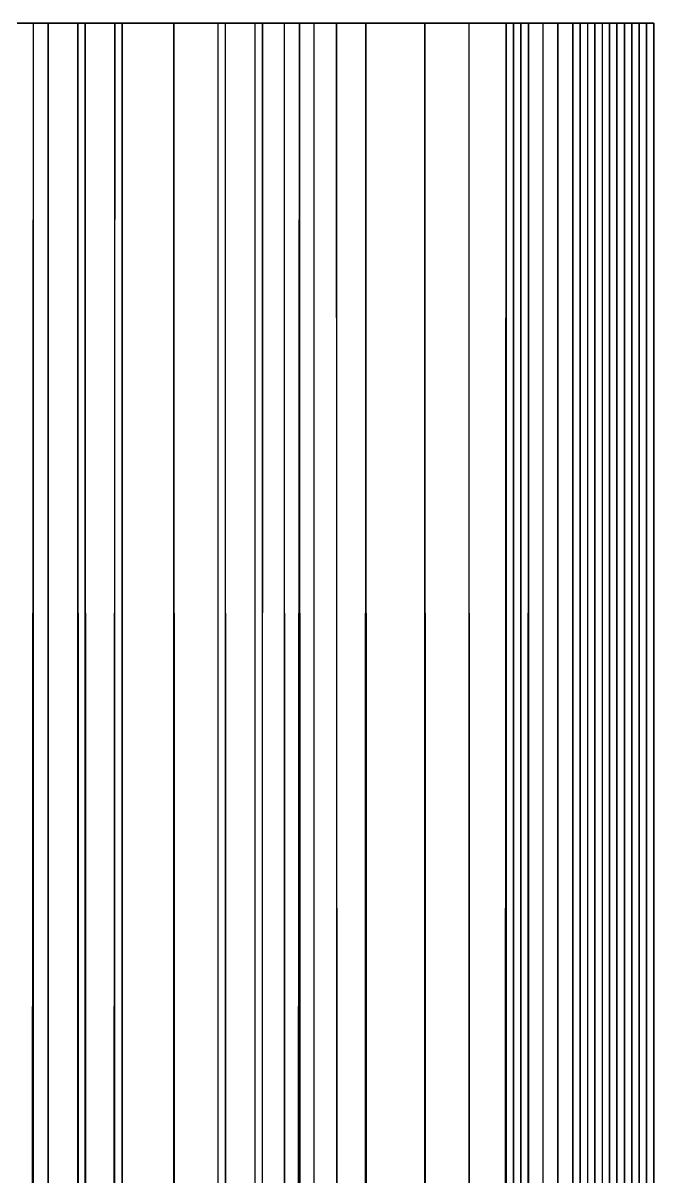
# Model space of a CAD drawing. Extents: x -6415 to 10, y 0 to 16767.
# Drawn here: x -6414.9294 to -6414.844, y 16766.4738 to 16766.63 of the extents above; entities that cross this region are included whole.
import ezdxf

# ---------------------------------------------------------------- set-up
doc = ezdxf.new("R2010")
doc.units = 0
doc.header["$MEASUREMENT"] = 0
doc.layers.add('LAYER6', color=19, linetype='Continuous')

msp = doc.modelspace()

# ---------------------------------------------------------------- linework, layer by layer
at = {"layer": 'LAYER6'}
for p, q in [((-6414.928, 16766.63, 0.01946), (-6415.101, 16766.63, 0.04006)), ((-6414.892, 16766.63, 0.03024), (-6415.101, 16766.63, 0.04006)), ((-6414.883, 16766.63, 0.03346), (-6415.101, 16766.63, 0.04006)), ((-6414.869, 16766.63, 0.04246), (-6415.101, 16766.63, 0.04006)), ((-6414.869, 16766.63, 0.04246), (-6415.099, 16766.63, 0.04019)), ((-6414.869, 16766.63, 0.04246), (-6415.097, 16766.63, 0.04059)), ((-6414.869, 16766.63, 0.04246), (-6415.095, 16766.63, 0.04123)), ((-6414.869, 16766.63, 0.04246), (-6415.094, 16766.63, 0.04211)), ((-6414.869, 16766.63, 0.04246), (-6415.092, 16766.63, 0.04321)), ((-6414.862, 16766.63, 0.04812), (-6415.092, 16766.63, 0.04321)), ((-6414.862, 16766.63, 0.04812), (-6415.091, 16766.63, 0.04449)), ((-6414.862, 16766.63, 0.04812), (-6415.09, 16766.63, 0.04593)), ((-6414.862, 16766.63, 0.04812), (-6415.089, 16766.63, 0.04748)), ((-6414.862, 16766.63, 0.04812), (-6415.089, 16766.63, 0.04912)), ((-6414.857, 16766.63, 0.05443), (-6415.089, 16766.63, 0.04912)), ((-6414.857, 16766.63, 0.05443), (-6415.089, 16766.63, 0.0508)), ((-6414.922, 16766.63, 0.0669), (-6415.089, 16766.63, 0.0508)), ((-6414.928, 16766.63, 0.06821), (-6415.089, 16766.63, 0.0508)), ((-6414.852, 16766.63, 0.94114), (-6415.037, 16766.63, 0.93943)), ((-6415.037, 16766.63, 0.93943), (-6414.916, 16766.63, 0.93598)), ((-6414.917, 16766.63, 0.98016), (-6415.037, 16766.63, 0.98398)), ((-6414.926, 16766.63, 0.93479), (-6415.037, 16766.63, 0.93943)), ((-6414.921, 16766.63, 0.93564), (-6415.037, 16766.63, 0.93943)), ((-6414.928, 16766.63, 0.06821), (-6415.036, 16766.63, 0.09933)), ((-6414.852, 16766.63, 0.94114), (-6415.033, 16766.63, 0.94791)), ((-6414.857, 16766.63, 0.94801), (-6415.033, 16766.63, 0.94791)), ((-6414.892, 16766.63, 0.9722), (-6415.032, 16766.63, 0.97544)), ((-6414.917, 16766.63, 0.98016), (-6415.032, 16766.63, 0.97544)), ((-6414.857, 16766.63, 0.94801), (-6415.03, 16766.63, 0.95701)), ((-6414.862, 16766.63, 0.95433), (-6415.03, 16766.63, 0.95701)), ((-6414.869, 16766.63, 0.95998), (-6415.03, 16766.63, 0.95701)), ((-6414.869, 16766.63, 0.95998), (-6415.03, 16766.63, 0.96632)), ((-6414.875, 16766.63, 0.96489), (-6415.03, 16766.63, 0.96632)), ((-6414.892, 16766.63, 0.9722), (-6415.03, 16766.63, 0.96632)), ((-6414.965, 16766.63, 0.011), (-6414.928, 16766.63, 0.01946)), ((-6414.965, 16726.63, 0.011), (-6414.928, 16766.63, 0.01946)), ((-6414.917, 16766.63, 0.98016), (-6414.944, 16766.63, 0.98693)), ((-6414.917, 16766.63, 0.98016), (-6414.944, 16726.63, 0.98693)), ((-6414.928, 16766.63, 0.06821), (-6414.934, 16766.63, 0.07036)), ((-6414.93, 16766.63, 0.93346), (-6414.926, 16766.63, 0.93479)), ((-6414.93, 16726.63, 0.93346), (-6414.926, 16766.63, 0.93479)), ((-6414.928, 16766.63, 0.01946), (-6414.892, 16766.63, 0.03024)), ((-6414.922, 16766.63, 0.0669), (-6414.928, 16766.63, 0.06821)), ((-6414.922, 16766.63, 0.0669), (-6414.928, 16726.63, 0.06821)), ((-6414.928, 16726.63, 0.06821), (-6414.928, 16766.63, 0.06821)), ((-6414.928, 16726.63, 0.01946), (-6414.928, 16766.63, 0.01946)), ((-6414.928, 16726.63, 0.01946), (-6414.892, 16766.63, 0.03024)), ((-6414.926, 16766.63, 0.93479), (-6414.921, 16766.63, 0.93564)), ((-6414.921, 16726.63, 0.93564), (-6414.926, 16766.63, 0.93479)), ((-6414.926, 16766.63, 0.93479), (-6414.926, 16726.63, 0.93479)), ((-6414.857, 16766.63, 0.05443), (-6414.922, 16766.63, 0.0669)), ((-6414.916, 16766.63, 0.06646), (-6414.922, 16766.63, 0.0669)), ((-6414.922, 16766.63, 0.0669), (-6414.916, 16726.63, 0.06646)), ((-6414.922, 16726.63, 0.0669), (-6414.922, 16766.63, 0.0669)), ((-6414.921, 16766.63, 0.93564), (-6414.916, 16766.63, 0.93598)), ((-6414.921, 16726.63, 0.93564), (-6414.921, 16766.63, 0.93564)), ((-6414.921, 16766.63, 0.93564), (-6414.916, 16726.63, 0.93598)), ((-6414.892, 16766.63, 0.9722), (-6414.917, 16766.63, 0.98016)), ((-6414.892, 16766.63, 0.9722), (-6414.917, 16726.63, 0.98016)), ((-6414.917, 16726.63, 0.98016), (-6414.917, 16766.63, 0.98016)), ((-6414.909, 16766.63, 0.06694), (-6414.916, 16726.63, 0.06646)), ((-6414.916, 16726.63, 0.06646), (-6414.916, 16766.63, 0.06646)), ((-6414.916, 16766.63, 0.06646), (-6414.909, 16766.63, 0.06694)), ((-6414.849, 16766.63, 0.06865), (-6414.916, 16766.63, 0.06646)), ((-6414.916, 16766.63, 0.06646), (-6414.857, 16766.63, 0.05443)), ((-6414.852, 16766.63, 0.94114), (-6414.916, 16766.63, 0.93598)), ((-6414.916, 16766.63, 0.93598), (-6414.909, 16766.63, 0.93547)), ((-6414.909, 16726.63, 0.93547), (-6414.916, 16766.63, 0.93598)), ((-6414.916, 16766.63, 0.93598), (-6414.916, 16726.63, 0.93598)), ((-6414.909, 16766.63, 0.06694), (-6414.903, 16726.63, 0.06835)), ((-6414.909, 16726.63, 0.06694), (-6414.909, 16766.63, 0.06694)), ((-6414.909, 16766.63, 0.06694), (-6414.903, 16766.63, 0.06835)), ((-6414.849, 16766.63, 0.06865), (-6414.909, 16766.63, 0.06694)), ((-6414.852, 16766.63, 0.94114), (-6414.909, 16766.63, 0.93547)), ((-6414.909, 16766.63, 0.93547), (-6414.902, 16766.63, 0.93395)), ((-6414.909, 16726.63, 0.93547), (-6414.909, 16766.63, 0.93547)), ((-6414.902, 16726.63, 0.93395), (-6414.909, 16766.63, 0.93547)), ((-6414.897, 16766.63, 0.07067), (-6414.903, 16726.63, 0.06835)), ((-6414.903, 16726.63, 0.06835), (-6414.903, 16766.63, 0.06835)), ((-6414.903, 16766.63, 0.06835), (-6414.897, 16766.63, 0.07067)), ((-6414.849, 16766.63, 0.06865), (-6414.903, 16766.63, 0.06835)), ((-6414.849, 16766.63, 0.9338), (-6414.902, 16766.63, 0.93395)), ((-6414.902, 16766.63, 0.93395), (-6414.898, 16766.63, 0.93229)), ((-6414.852, 16766.63, 0.94114), (-6414.902, 16766.63, 0.93395)), ((-6414.902, 16726.63, 0.93395), (-6414.902, 16766.63, 0.93395)), ((-6414.898, 16726.63, 0.93229), (-6414.902, 16766.63, 0.93395)), ((-6414.849, 16766.63, 0.9338), (-6414.898, 16766.63, 0.93229)), ((-6414.898, 16766.63, 0.93229), (-6414.894, 16766.63, 0.93018)), ((-6414.898, 16726.63, 0.93229), (-6414.898, 16766.63, 0.93229)), ((-6414.894, 16726.63, 0.93018), (-6414.898, 16766.63, 0.93229)), ((-6414.892, 16766.63, 0.07382), (-6414.897, 16726.63, 0.07067)), ((-6414.897, 16726.63, 0.07067), (-6414.897, 16766.63, 0.07067)), ((-6414.897, 16766.63, 0.07067), (-6414.892, 16766.63, 0.07382)), ((-6414.849, 16766.63, 0.06865), (-6414.897, 16766.63, 0.07067)), ((-6414.846, 16766.63, 0.07634), (-6414.897, 16766.63, 0.07067)), ((-6414.849, 16766.63, 0.9338), (-6414.894, 16766.63, 0.93018)), ((-6414.894, 16766.63, 0.93018), (-6414.89, 16766.63, 0.92764)), ((-6414.894, 16726.63, 0.93018), (-6414.894, 16766.63, 0.93018)), ((-6414.89, 16726.63, 0.92764), (-6414.894, 16766.63, 0.93018)), ((-6414.892, 16766.63, 0.07382), (-6414.892, 16726.63, 0.07382)), ((-6414.892, 16766.63, 0.07382), (-6414.887, 16726.63, 0.07773)), ((-6414.892, 16766.63, 0.07382), (-6414.887, 16766.63, 0.07773)), ((-6414.846, 16766.63, 0.07634), (-6414.892, 16766.63, 0.07382)), ((-6414.892, 16766.63, 0.03024), (-6414.883, 16766.63, 0.03346)), ((-6414.875, 16766.63, 0.96489), (-6414.892, 16766.63, 0.9722)), ((-6414.892, 16726.63, 0.03024), (-6414.883, 16766.63, 0.03346)), ((-6414.892, 16766.63, 0.03024), (-6414.892, 16726.63, 0.03024)), ((-6414.892, 16766.63, 0.9722), (-6414.892, 16726.63, 0.9722)), ((-6414.892, 16766.63, 0.9722), (-6414.883, 16726.63, 0.96898)), ((-6414.892, 16766.63, 0.9722), (-6414.883, 16766.63, 0.96898)), ((-6414.849, 16766.63, 0.9338), (-6414.89, 16766.63, 0.92764)), ((-6414.89, 16766.63, 0.92764), (-6414.887, 16766.63, 0.92471)), ((-6414.89, 16726.63, 0.92764), (-6414.89, 16766.63, 0.92764)), ((-6414.887, 16726.63, 0.92471), (-6414.89, 16766.63, 0.92764)), ((-6414.887, 16766.63, 0.07773), (-6414.887, 16726.63, 0.07773)), ((-6414.846, 16766.63, 0.07634), (-6414.887, 16766.63, 0.07773)), ((-6414.844, 16766.63, 0.08426), (-6414.887, 16766.63, 0.07773)), ((-6414.864, 16766.63, 0.09974), (-6414.887, 16766.63, 0.07773)), ((-6414.846, 16766.63, 0.90378), (-6414.887, 16766.63, 0.92471)), ((-6414.887, 16766.63, 0.92471), (-6414.864, 16766.63, 0.90271)), ((-6414.845, 16766.63, 0.90523), (-6414.887, 16766.63, 0.92471)), ((-6414.844, 16766.63, 0.9068), (-6414.887, 16766.63, 0.92471)), ((-6414.844, 16766.63, 0.90844), (-6414.887, 16766.63, 0.92471)), ((-6414.844, 16766.63, 0.91013), (-6414.887, 16766.63, 0.92471)), ((-6414.844, 16766.63, 0.91818), (-6414.887, 16766.63, 0.92471)), ((-6414.849, 16766.63, 0.9338), (-6414.887, 16766.63, 0.92471)), ((-6414.864, 16726.63, 0.09974), (-6414.887, 16766.63, 0.07773)), ((-6414.887, 16726.63, 0.92471), (-6414.864, 16766.63, 0.90271)), ((-6414.887, 16766.63, 0.92471), (-6414.887, 16726.63, 0.92471)), ((-6414.883, 16766.63, 0.03346), (-6414.869, 16766.63, 0.04246)), ((-6414.883, 16726.63, 0.03346), (-6414.883, 16766.63, 0.03346)), ((-6414.883, 16726.63, 0.03346), (-6414.875, 16766.63, 0.03755)), ((-6414.875, 16766.63, 0.03755), (-6414.883, 16766.63, 0.03346)), ((-6414.883, 16766.63, 0.96898), (-6414.875, 16726.63, 0.96489)), ((-6414.883, 16726.63, 0.96898), (-6414.883, 16766.63, 0.96898)), ((-6414.883, 16766.63, 0.96898), (-6414.875, 16766.63, 0.96489)), ((-6414.869, 16766.63, 0.95998), (-6414.875, 16766.63, 0.96489)), ((-6414.869, 16726.63, 0.04246), (-6414.875, 16766.63, 0.03755)), ((-6414.875, 16766.63, 0.03755), (-6414.875, 16726.63, 0.03755)), ((-6414.869, 16766.63, 0.04246), (-6414.875, 16766.63, 0.03755)), ((-6414.875, 16766.63, 0.96489), (-6414.875, 16726.63, 0.96489)), ((-6414.875, 16766.63, 0.96489), (-6414.869, 16726.63, 0.95998)), ((-6414.869, 16766.63, 0.04246), (-6414.862, 16766.63, 0.04812)), ((-6414.862, 16766.63, 0.95433), (-6414.869, 16766.63, 0.95998)), ((-6414.869, 16726.63, 0.04246), (-6414.869, 16766.63, 0.04246)), ((-6414.862, 16726.63, 0.04812), (-6414.869, 16766.63, 0.04246)), ((-6414.862, 16766.63, 0.95433), (-6414.869, 16726.63, 0.95998)), ((-6414.869, 16726.63, 0.95998), (-6414.869, 16766.63, 0.95998)), ((-6414.864, 16726.63, 0.90271), (-6414.863, 16766.63, 0.90153)), ((-6414.863, 16766.63, 0.90153), (-6414.864, 16766.63, 0.90271)), ((-6414.864, 16766.63, 0.90271), (-6414.864, 16726.63, 0.90271)), ((-6414.844, 16766.63, 0.08426), (-6414.864, 16766.63, 0.09974)), ((-6414.849, 16766.63, 0.10112), (-6414.864, 16766.63, 0.09974)), ((-6414.863, 16766.63, 0.10062), (-6414.864, 16766.63, 0.09974)), ((-6414.849, 16766.63, 0.90139), (-6414.864, 16766.63, 0.90271)), ((-6414.864, 16766.63, 0.90271), (-6414.85, 16766.63, 0.9005)), ((-6414.847, 16766.63, 0.90249), (-6414.864, 16766.63, 0.90271)), ((-6414.846, 16766.63, 0.90378), (-6414.864, 16766.63, 0.90271)), ((-6414.864, 16766.63, 0.09974), (-6414.864, 16726.63, 0.09974)), ((-6414.863, 16766.63, 0.10062), (-6414.864, 16726.63, 0.09974)), ((-6414.863, 16726.63, 0.90153), (-6414.863, 16766.63, 0.90153)), ((-6414.863, 16726.63, 0.90153), (-6414.861, 16766.63, 0.90059)), ((-6414.861, 16766.63, 0.90059), (-6414.863, 16766.63, 0.90153)), ((-6414.849, 16766.63, 0.10112), (-6414.863, 16766.63, 0.10062)), ((-6414.862, 16766.63, 0.10138), (-6414.863, 16766.63, 0.10062)), ((-6414.863, 16766.63, 0.10062), (-6414.863, 16726.63, 0.10062)), ((-6414.863, 16766.63, 0.10062), (-6414.862, 16726.63, 0.10138)), ((-6414.849, 16766.63, 0.10112), (-6414.862, 16766.63, 0.10138)), ((-6414.85, 16766.63, 0.1018), (-6414.862, 16766.63, 0.10138)), ((-6414.861, 16766.63, 0.10202), (-6414.862, 16766.63, 0.10138)), ((-6414.862, 16766.63, 0.04812), (-6414.857, 16766.63, 0.05443)), ((-6414.857, 16766.63, 0.94801), (-6414.862, 16766.63, 0.95433)), ((-6414.861, 16766.63, 0.10202), (-6414.862, 16726.63, 0.10138)), ((-6414.862, 16726.63, 0.10138), (-6414.862, 16766.63, 0.10138)), ((-6414.862, 16726.63, 0.04812), (-6414.857, 16766.63, 0.05443)), ((-6414.862, 16766.63, 0.04812), (-6414.862, 16726.63, 0.04812)), ((-6414.862, 16766.63, 0.95433), (-6414.862, 16726.63, 0.95433)), ((-6414.857, 16726.63, 0.94801), (-6414.862, 16766.63, 0.95433)), ((-6414.861, 16726.63, 0.90059), (-6414.859, 16766.63, 0.89989)), ((-6414.859, 16766.63, 0.89989), (-6414.861, 16766.63, 0.90059)), ((-6414.861, 16766.63, 0.90059), (-6414.861, 16726.63, 0.90059)), ((-6414.85, 16766.63, 0.1018), (-6414.861, 16766.63, 0.10202)), ((-6414.851, 16766.63, 0.10235), (-6414.861, 16766.63, 0.10202)), ((-6414.859, 16766.63, 0.10251), (-6414.861, 16766.63, 0.10202)), ((-6414.861, 16766.63, 0.10202), (-6414.861, 16726.63, 0.10202)), ((-6414.861, 16766.63, 0.10202), (-6414.859, 16726.63, 0.10251)), ((-6414.859, 16726.63, 0.89989), (-6414.859, 16766.63, 0.89989)), ((-6414.859, 16726.63, 0.89989), (-6414.857, 16766.63, 0.89947)), ((-6414.857, 16766.63, 0.89947), (-6414.859, 16766.63, 0.89989)), ((-6414.851, 16766.63, 0.10235), (-6414.859, 16766.63, 0.10251)), ((-6414.853, 16766.63, 0.10275), (-6414.859, 16766.63, 0.10251)), ((-6414.857, 16766.63, 0.10297), (-6414.859, 16766.63, 0.10251)), ((-6414.857, 16766.63, 0.10297), (-6414.859, 16726.63, 0.10251)), ((-6414.859, 16726.63, 0.10251), (-6414.859, 16766.63, 0.10251)), ((-6414.857, 16726.63, 0.89947), (-6414.857, 16766.63, 0.89947)), ((-6414.855, 16726.63, 0.89932), (-6414.857, 16766.63, 0.89947)), ((-6414.855, 16766.63, 0.89932), (-6414.857, 16766.63, 0.89947)), ((-6414.857, 16766.63, 0.05443), (-6414.849, 16766.63, 0.06865)), ((-6414.853, 16766.63, 0.10275), (-6414.857, 16766.63, 0.10297)), ((-6414.854, 16766.63, 0.10301), (-6414.857, 16766.63, 0.10297)), ((-6414.855, 16766.63, 0.10312), (-6414.857, 16766.63, 0.10297)), ((-6414.852, 16766.63, 0.94114), (-6414.857, 16766.63, 0.94801)), ((-6414.857, 16766.63, 0.10297), (-6414.857, 16726.63, 0.10297)), ((-6414.855, 16726.63, 0.10312), (-6414.857, 16766.63, 0.10297)), ((-6414.857, 16726.63, 0.05443), (-6414.857, 16766.63, 0.05443)), ((-6414.857, 16726.63, 0.05443), (-6414.852, 16766.63, 0.06131)), ((-6414.852, 16766.63, 0.06131), (-6414.857, 16766.63, 0.05443)), ((-6414.852, 16726.63, 0.94114), (-6414.857, 16766.63, 0.94801)), ((-6414.857, 16726.63, 0.94801), (-6414.857, 16766.63, 0.94801)), ((-6414.855, 16726.63, 0.89932), (-6414.855, 16766.63, 0.89932)), ((-6414.854, 16766.63, 0.10301), (-6414.855, 16766.63, 0.10312)), ((-6414.855, 16726.63, 0.10312), (-6414.855, 16766.63, 0.10312)), ((-6414.855, 16766.63, 0.10312), (-6414.854, 16726.63, 0.10301)), ((-6414.854, 16726.63, 0.89946), (-6414.855, 16766.63, 0.89932)), ((-6414.854, 16766.63, 0.89946), (-6414.855, 16766.63, 0.89932)), ((-6414.853, 16766.63, 0.10275), (-6414.854, 16766.63, 0.10301)), ((-6414.854, 16766.63, 0.10301), (-6414.854, 16726.63, 0.10301)), ((-6414.854, 16766.63, 0.10301), (-6414.853, 16726.63, 0.10275)), ((-6414.854, 16726.63, 0.89946), (-6414.854, 16766.63, 0.89946)), ((-6414.854, 16726.63, 0.89946), (-6414.852, 16766.63, 0.89985)), ((-6414.852, 16766.63, 0.89985), (-6414.854, 16766.63, 0.89946)), ((-6414.851, 16766.63, 0.10235), (-6414.853, 16766.63, 0.10275)), ((-6414.853, 16766.63, 0.10275), (-6414.853, 16726.63, 0.10275)), ((-6414.851, 16766.63, 0.10235), (-6414.853, 16726.63, 0.10275)), ((-6414.849, 16766.63, 0.9338), (-6414.852, 16766.63, 0.94114)), ((-6414.852, 16726.63, 0.06131), (-6414.849, 16766.63, 0.06865)), ((-6414.849, 16766.63, 0.06865), (-6414.852, 16766.63, 0.06131)), ((-6414.852, 16766.63, 0.06131), (-6414.852, 16726.63, 0.06131)), ((-6414.852, 16766.63, 0.94114), (-6414.852, 16726.63, 0.94114)), ((-6414.849, 16726.63, 0.9338), (-6414.852, 16766.63, 0.94114)), ((-6414.852, 16726.63, 0.89985), (-6414.85, 16766.63, 0.9005)), ((-6414.85, 16766.63, 0.9005), (-6414.852, 16766.63, 0.89985)), ((-6414.852, 16766.63, 0.89985), (-6414.852, 16726.63, 0.89985)), ((-6414.85, 16766.63, 0.1018), (-6414.851, 16766.63, 0.10235)), ((-6414.851, 16766.63, 0.10235), (-6414.851, 16726.63, 0.10235)), ((-6414.85, 16766.63, 0.1018), (-6414.851, 16726.63, 0.10235)), ((-6414.849, 16766.63, 0.10112), (-6414.85, 16766.63, 0.1018)), ((-6414.85, 16766.63, 0.9005), (-6414.849, 16766.63, 0.90139)), ((-6414.85, 16766.63, 0.1018), (-6414.85, 16726.63, 0.1018)), ((-6414.849, 16766.63, 0.10112), (-6414.85, 16726.63, 0.1018)), ((-6414.85, 16726.63, 0.9005), (-6414.85, 16766.63, 0.9005)), ((-6414.85, 16726.63, 0.9005), (-6414.849, 16766.63, 0.90139)), ((-6414.849, 16766.63, 0.06865), (-6414.846, 16766.63, 0.07634)), ((-6414.844, 16766.63, 0.08426), (-6414.849, 16766.63, 0.10112)), ((-6414.849, 16766.63, 0.90139), (-6414.847, 16766.63, 0.90249)), ((-6414.844, 16766.63, 0.91818), (-6414.849, 16766.63, 0.9338)), ((-6414.849, 16766.63, 0.10112), (-6414.849, 16726.63, 0.10112)), ((-6414.848, 16766.63, 0.10031), (-6414.849, 16726.63, 0.10112)), ((-6414.849, 16766.63, 0.10112), (-6414.848, 16766.63, 0.10031)), ((-6414.849, 16726.63, 0.06865), (-6414.849, 16766.63, 0.06865)), ((-6414.849, 16726.63, 0.06865), (-6414.846, 16766.63, 0.07634)), ((-6414.846, 16726.63, 0.9261), (-6414.849, 16766.63, 0.9338)), ((-6414.849, 16766.63, 0.9338), (-6414.846, 16766.63, 0.9261)), ((-6414.849, 16726.63, 0.9338), (-6414.849, 16766.63, 0.9338)), ((-6414.849, 16726.63, 0.90139), (-6414.849, 16766.63, 0.90139)), ((-6414.847, 16726.63, 0.90249), (-6414.849, 16766.63, 0.90139)), ((-6414.848, 16766.63, 0.10031), (-6414.848, 16726.63, 0.10031)), ((-6414.847, 16726.63, 0.09939), (-6414.848, 16766.63, 0.10031)), ((-6414.848, 16766.63, 0.10031), (-6414.847, 16766.63, 0.09939)), ((-6414.847, 16766.63, 0.90249), (-6414.846, 16766.63, 0.90378)), ((-6414.847, 16766.63, 0.09939), (-6414.847, 16726.63, 0.09939)), ((-6414.846, 16726.63, 0.09837), (-6414.847, 16766.63, 0.09939)), ((-6414.847, 16766.63, 0.09939), (-6414.846, 16766.63, 0.09837)), ((-6414.847, 16726.63, 0.90249), (-6414.846, 16766.63, 0.90378)), ((-6414.847, 16766.63, 0.90249), (-6414.847, 16726.63, 0.90249)), ((-6414.846, 16766.63, 0.07634), (-6414.844, 16766.63, 0.08426)), ((-6414.846, 16766.63, 0.90378), (-6414.845, 16766.63, 0.90523)), ((-6414.845, 16726.63, 0.09726), (-6414.846, 16766.63, 0.09837)), ((-6414.846, 16766.63, 0.09837), (-6414.845, 16766.63, 0.09726)), ((-6414.846, 16726.63, 0.09837), (-6414.846, 16766.63, 0.09837)), ((-6414.846, 16726.63, 0.07634), (-6414.844, 16766.63, 0.08426)), ((-6414.846, 16766.63, 0.07634), (-6414.846, 16726.63, 0.07634)), ((-6414.846, 16766.63, 0.9261), (-6414.846, 16726.63, 0.9261)), ((-6414.844, 16726.63, 0.91818), (-6414.846, 16766.63, 0.9261)), ((-6414.846, 16766.63, 0.9261), (-6414.844, 16766.63, 0.91818)), ((-6414.846, 16726.63, 0.90378), (-6414.846, 16766.63, 0.90378)), ((-6414.846, 16726.63, 0.90378), (-6414.845, 16766.63, 0.90523)), ((-6414.845, 16766.63, 0.90523), (-6414.844, 16766.63, 0.9068)), ((-6414.845, 16766.63, 0.09726), (-6414.845, 16726.63, 0.09726)), ((-6414.844, 16726.63, 0.09609), (-6414.845, 16766.63, 0.09726)), ((-6414.845, 16766.63, 0.09726), (-6414.844, 16766.63, 0.09609)), ((-6414.845, 16726.63, 0.90523), (-6414.845, 16766.63, 0.90523)), ((-6414.845, 16726.63, 0.90523), (-6414.844, 16766.63, 0.9068)), ((-6414.844, 16766.63, 0.9068), (-6414.844, 16766.63, 0.90844)), ((-6414.844, 16766.63, 0.90844), (-6414.844, 16766.63, 0.91013)), ((-6414.844, 16766.63, 0.91013), (-6414.844, 16766.63, 0.91818)), ((-6414.844, 16766.63, 0.09609), (-6414.844, 16726.63, 0.09609)), ((-6414.844, 16726.63, 0.09486), (-6414.844, 16766.63, 0.09609)), ((-6414.844, 16766.63, 0.09609), (-6414.844, 16766.63, 0.09486)), ((-6414.844, 16766.63, 0.09486), (-6414.844, 16726.63, 0.09486)), ((-6414.844, 16726.63, 0.09359), (-6414.844, 16766.63, 0.09486)), ((-6414.844, 16766.63, 0.09486), (-6414.844, 16766.63, 0.09359)), ((-6414.844, 16766.63, 0.09359), (-6414.844, 16726.63, 0.09359)), ((-6414.844, 16726.63, 0.09231), (-6414.844, 16766.63, 0.09359)), ((-6414.844, 16766.63, 0.09359), (-6414.844, 16766.63, 0.09231)), ((-6414.844, 16766.63, 0.09231), (-6414.844, 16726.63, 0.09231)), ((-6414.844, 16726.63, 0.08426), (-6414.844, 16766.63, 0.08426)), ((-6414.844, 16726.63, 0.08426), (-6414.844, 16766.63, 0.09231)), ((-6414.844, 16766.63, 0.09231), (-6414.844, 16766.63, 0.08426)), ((-6414.844, 16726.63, 0.91013), (-6414.844, 16766.63, 0.91818)), ((-6414.844, 16766.63, 0.91013), (-6414.844, 16726.63, 0.91013)), ((-6414.844, 16726.63, 0.91818), (-6414.844, 16766.63, 0.91818)), ((-6414.844, 16726.63, 0.9068), (-6414.844, 16766.63, 0.90844)), ((-6414.844, 16766.63, 0.9068), (-6414.844, 16726.63, 0.9068)), ((-6414.844, 16726.63, 0.90844), (-6414.844, 16766.63, 0.90844)), ((-6414.844, 16726.63, 0.90844), (-6414.844, 16766.63, 0.91013))]:
    msp.add_line(p, q, dxfattribs=at)

doc.saveas('drawing.dxf')
